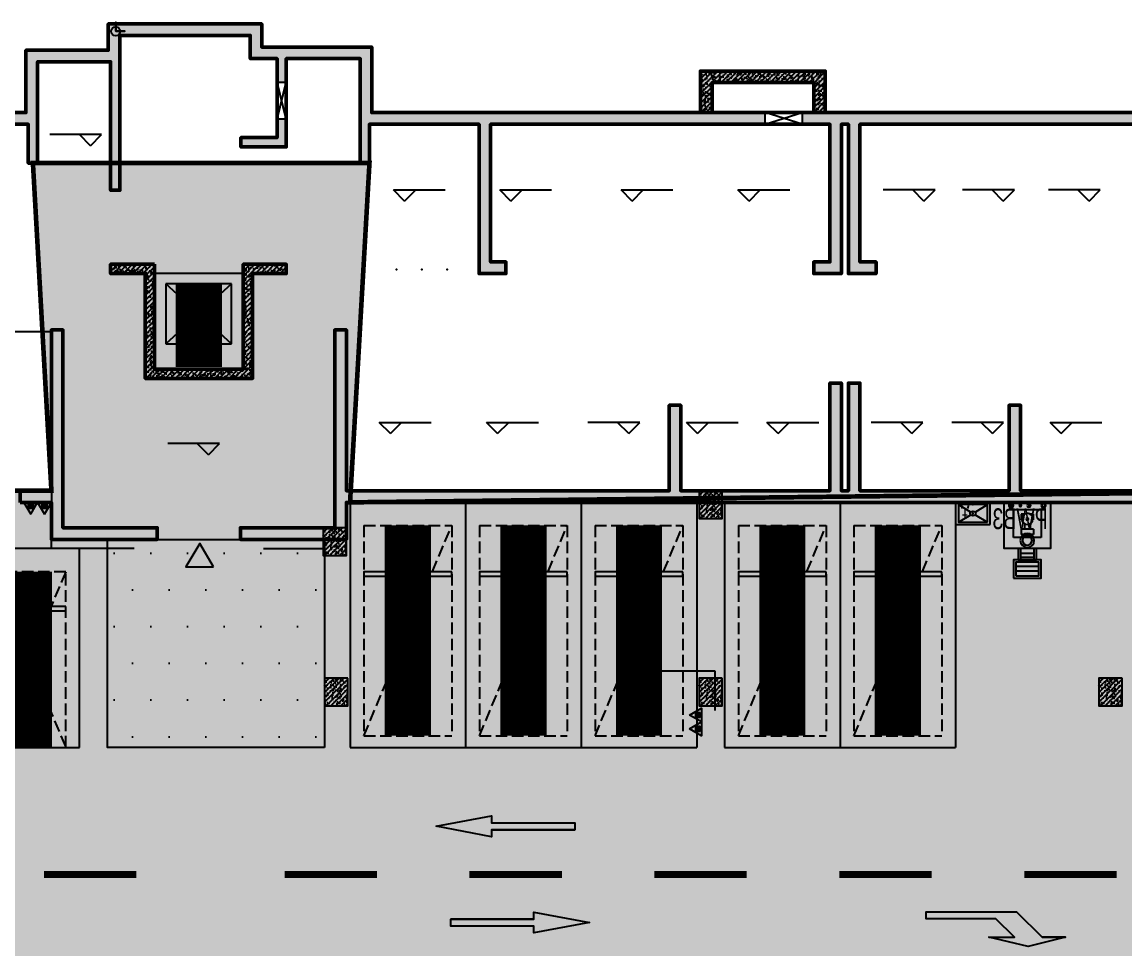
# Model space of a CAD drawing. Extents: x -1338203 to 1886333, y -530034 to 1031844.
# Drawn here: x 588162 to 612019, y 276688 to 296739 of the extents above; entities that cross this region are included whole.
import ezdxf

# ---------------------------------------------------------------- set-up
doc = ezdxf.new("R2010")
doc.units = 0
doc.header["$LTSCALE"] = 1000
doc.header["$MEASUREMENT"] = 0
doc.linetypes.add('A-001-平面B2$0$__DASH', pattern=[0.35, 0.25, -0.1])
doc.linetypes.add('DASH', pattern=[0.35, 0.25, -0.1])
for name, color, linetype in [('0P-EQUIP-CW', 7, 'Continuous'), ('0P-PIPE-CW', 3, 'Continuous'), ('A-001-平面参照B1$0$0A-ELEV-PATT', 8, 'Continuous'), ('A-001-平面参照B1$0$AUDIT_D_220531184525-2', 40, 'Continuous'), ('A-001-车位参照B1$0$A-001-车位参照B1$0$0A-P-PKNG-CAR(B)', 21, 'Continuous'), ('A-15-平面B1$0$0A-A-SYMB-ELEV', 150, 'Continuous'), ('A-15-平面B1$0$0A-E-EVTR', 2, 'Continuous'), ('A-15-平面B1$0$0A-S-WALL', 255, 'Continuous'), ('A-15-平面B1$0$A-烟道风道', 57, 'Continuous'), ('p-a-core', 1, 'Continuous'), ('p-a-regular', 5, 'Continuous'), ('S-15-柱墙B1_1$0$0S-CW-HATCH', 251, 'Continuous'), ('S-15-柱墙B1_1$0$0S-CW-HATCH-UP', 251, 'Continuous'), ('S-15-柱墙B1_1$0$0S-S-HOLE', 55, 'Continuous'), ('S001地下一墙柱$0$S001地下一墙柱$0$0S-CC-LINE', 52, 'Continuous'), ('S001地下一墙柱$0$S001地下一墙柱$0$0S-CW-HATCH', 251, 'Continuous'), ('S001地下一墙柱$0$S001地下一墙柱$0$0S-CW-HATCH-UP', 251, 'Continuous'), ('中心线', 42, 'Continuous'), ('地面指向箭头', 7, 'Continuous'), ('负一层消火栓$0$0P-DIM-FH', 3, 'Continuous'), ('负一层消火栓$0$0P-EQUIP-FH', 7, 'Continuous'), ('负一层集水坑及排水沟$0$P001-预留预埋-B1$0$0A-O-FIXT', 6, 'Continuous'), ('负一层集水坑及排水沟$0$P001-预留预埋-B1$0$0P-EQUIP-WW', 7, 'Continuous'), ('负一层集水坑及排水沟$0$P001-预留预埋-B1$0$A-001-平面B1$0$0A-A-HATH', 8, 'Continuous'), ('负一层集水坑及排水沟$0$P001-预留预埋-B1$0$A-001-平面B1$0$0A-P-ROOF-DRAN', 190, 'Continuous'), ('负一层集水坑及排水沟$0$P001-预留预埋-B1$0$P001-预留预埋-B1$0$0P-EQUIP-WW', 7, 'Continuous')]:
    doc.layers.add(name, color=color, linetype=linetype)
for name, color, linetype, plot in [('A-001-主楼相对位置参照$0$AAD-A-MARK', 6, 'Continuous', False), ('A-15-平面B1$0$AAD-A-MARK', 6, 'Continuous', False), ('S-15-柱墙B1_1$0$AUDIT_D_210419165616-0', 6, 'Continuous', False)]:
    doc.layers.add(name, color=color, linetype=linetype, plot=plot)
doc.layers.add('p-a-mini', color=7, linetype='Continuous', true_color=0x0050ff)
doc.layers.add('p-a-regular-narrow', color=7, linetype='Continuous', true_color=0x9600ff)
doc.layers.add('p-h-walkable', color=7, linetype='Continuous', lineweight=70, true_color=0xf0f0f0)
doc.layers.add('S-15-柱墙B1_1$0$0S-CW-LINE', color=7, linetype='Continuous', lineweight=50)
doc.styles.add('负一层集水坑及排水沟$0$P001-预留预埋-B1$0$P001-预留预埋-B1$0$AAD-TXT', font='AAD-TXT.shx', dxfattribs={"width": 0.7, "height": 3, "bigfont": 'AAD-HZTXT.shx'})
pattern_1 = [(45, (1178660.714, 643508.46), (-53.0330086, 53.0330086), []), (50, (1178660.71, 643508.46), (215.178055, -18.82564), [22.5, -247.5]), (355, (1178660.71, 643508.46), (-41.6254, 225.65764), [18, -198]), (100.4514, (1178678.65, 643506.9), (173.552815, 206.83186), [19.12206, -210.342634]), (46.1842, (1178660.71, 643568.46), (320.17231, -49.6557), [33.75, -371.25]), (96.6356, (1178687.4, 643564.32), (280.39881, 292.23536), [28.68309, -315.5139]), (351.1842, (1178660.7, 643568.46), (280.39858, 292.23558), [27, -297]), (21, (1178690.71, 643553.46), (179.072116, -120.785667), [22.5, -247.5]), (326, (1178690.71, 643553.46), (72.9946, 217.54501), [18, -198]), (71.4514, (1178705.64, 643543.4), (252.06679, 96.75915), [19.12206, -210.342634]), (37.5, (1178660.714, 643508.46), (3.647957, 99.868156), [0, -195.6, 0, -201, 0, -198.75]), (7.5, (1178660.71, 643508.46), (78.920861, 118.323514), [0, -114.6, 0, -191.1, 0, -75.75]), (327.5, (1178593.814, 643508.46), (160.146731, -6.7664615), [0, -75, 0, -234, 0, -310.5]), (317.5, (1178563.81, 643508.46), (174.95585, 30.031495), [0, -97.5, 0, -155.4, 0, -220.5])]
pattern_2 = [(45, (1178660.714, 643508.46), (-53.0330086, 53.0330086), []), (50, (1178660.71, 643508.46), (215.178055, -18.82564), [22.5, -247.5]), (355, (1178660.71, 643508.46), (-41.6254, 225.65764), [18, -198]), (100.4514, (1178678.65, 643506.9), (173.552815, 206.83186), [19.12206, -210.342634]), (46.1842, (1178660.71, 643568.46), (320.17231, -49.6557), [33.75, -371.25]), (96.6356, (1178687.4, 643564.32), (280.39881, 292.23536), [28.68309, -315.5139]), (351.1842, (1178660.7, 643568.46), (280.39858, 292.23558), [27, -297]), (21, (1178690.71, 643553.46), (179.072116, -120.785667), [22.5, -247.5]), (326, (1178690.71, 643553.46), (72.9946, 217.54501), [18, -198]), (71.4514, (1178705.64, 643543.4), (252.06679, 96.75915), [19.12206, -210.342634]), (37.5, (1178660.714, 643508.46), (3.647957, 99.868156), [0, -195.6, 0, -201, 0, -198.75]), (7.5, (1178660.71, 643508.46), (78.920861, 118.323514), [0, -114.6, 0, -191.1, 0, -75.75]), (327.5, (1178593.814, 643508.46), (160.146731, -6.7664615), [0, -75, 0, -234, 0, -310.5]), (317.5, (1178563.81, 643508.46), (174.95585, 30.031495), [0, -97.5, 0, -155.4, 0, -220.5])]

# ---------------------------------------------------------------- blocks, each defined once
blk = doc.blocks.new('A-001-平面参照B1')
at = {"layer": 'A-001-平面参照B1$0$0A-ELEV-PATT'}
h = blk.add_hatch(dxfattribs=at)
h.set_pattern_fill('DOTS', color=256, scale=500)
h.set_pattern_definition([(0, (-766365.4, -306889.1), (396.875, 793.75), [0, -793.75])])
h.paths.add_polyline_path([(-171659, -25840), (-176359, -25840), (-176359, -21340), (-171659, -21340)])
at = {"layer": 'A-001-平面参照B1$0$AUDIT_D_220531184525-2', "ltscale": 0.002}
blk.add_lwpolyline([(-171659, -25840), (-176359, -25840), (-176359, -21340), (-171659, -21340)], close=True, dxfattribs=at)
blk = doc.blocks.new('负一层集水坑及排水沟$0$P001-预留预埋-B1$0$$lvtry$00000191')
at = {"color": 0}
for p, q in [((-250, -50, 0), (-39, -219, 0)), ((39, -219, 0), (250, -50, 0)), ((-250, -450, 0), (-39, -281, 0)), ((39, -281, 0), (250, -450, 0))]:
    blk.add_line(p, q, dxfattribs=at)
at = {"color": 0, "elevation": 0}
for points in [[(300, -500), (300, 0), (-300, 0), (-300, -500)], [(250, -450), (250, -50), (-250, -50), (-250, -450)]]:
    blk.add_lwpolyline(points, close=True, dxfattribs=at)
at = {"color": 0}
blk.add_circle((0, -250, 0), 50, dxfattribs=at)
for p in [(0, -50, 0), (0, -250, 0)]:
    blk.add_point(p, dxfattribs=at)
blk = doc.blocks.new('负一层集水坑及排水沟$0$A$C2D5B4FF3')
at = {"layer": '负一层集水坑及排水沟$0$P001-预留预埋-B1$0$A-001-平面B1$0$0A-A-HATH'}
h = blk.add_hatch(dxfattribs=at)
h.set_pattern_fill('STEEL', color=256, scale=150, angle=495)
h.set_pattern_definition([(180, (-208180, -40365.8), (-2e-05, -238.125), []), (180, (-208264.19, -40450), (-2e-05, -238.125), [])])
h.paths.add_polyline_path([(50, 328), (350, 328), (350, 0), (50, 0)])
at = {"layer": '负一层集水坑及排水沟$0$P001-预留预埋-B1$0$0P-EQUIP-WW'}
for p, q in [((450, 491), (-50, 491)), ((450, 391), (-50, 391))]:
    blk.add_line(p, q, dxfattribs=at)
for points in [[(-100, 641), (500, 641), (500, 241), (-100, 241)], [(-50, 591), (450, 591), (450, 291), (-50, 291)]]:
    blk.add_lwpolyline(points, close=True, dxfattribs=at)
at = {"layer": '负一层集水坑及排水沟$0$P001-预留预埋-B1$0$A-001-平面B1$0$0A-P-ROOF-DRAN'}
for points in [[(0, 0), (0, 241), (400, 241), (400, 0)], [(50, 241), (350, 241), (350, 0), (50, 0)]]:
    blk.add_lwpolyline(points, close=True, dxfattribs=at)
blk = doc.blocks.new('负一层集水坑及排水沟$0$P001-预留预埋-B1$0$EREF')
at = {"layer": '负一层集水坑及排水沟$0$P001-预留预埋-B1$0$P001-预留预埋-B1$0$0P-EQUIP-WW'}
for p, q in [((81748, 163902), (81730, 163920)), ((81767, 163905), (81733, 163939)), ((81777, 163917), (81745, 163949)), ((81104, 163835), (81104, 163235)), ((81704, 163835), (81104, 163835)), ((81274, 163735), (81337, 163735)), ((81274, 163735), (81274, 163719)), ((81274, 163719), (81317, 163719)), ((81274, 163706), (81306, 163706)), ((81274, 163706), (81274, 163615)), ((81471, 163735), (81534, 163735)), ((81491, 163719), (81534, 163719)), ((81502, 163706), (81534, 163706)), ((81534, 163735), (81534, 163719)), ((81534, 163706), (81534, 163615)), ((81704, 163235), (81704, 163835)), ((81274, 163615), (81285, 163615)), ((81345, 163529), (81345, 163416)), ((81463, 163529), (81463, 163416)), ((81523, 163615), (81534, 163615)), ((81104, 163235), (81704, 163235)), ((81270, 163416), (81538, 163416)), ((81270, 163416), (81270, 163295)), ((81270, 163295), (81538, 163295)), ((81328, 163289), (81480, 163289)), ((81328, 163289), (81328, 163280)), ((81328, 163280), (81480, 163280)), ((81345, 163295), (81345, 163289)), ((81345, 163280), (81345, 163252)), ((81463, 163295), (81463, 163289)), ((81463, 163280), (81463, 163252)), ((81480, 163289), (81480, 163280)), ((81538, 163416), (81538, 163295))]:
    blk.add_line(p, q, dxfattribs=at)
blk.add_lwpolyline([(80904, 163992), (80904, 162992), (81904, 162992), (81904, 163992)], close=True, dxfattribs=at)
for centre, radius in [((81054, 163926), 50), ((81054, 163926), 35), ((81369, 163926), 40), ((81369, 163926), 25), ((81554, 163926), 25), ((81554, 163926), 15), ((81754, 163926), 50), ((81754, 163926), 25), ((81404, 163635), 121), ((81404, 163635), 27), ((81404, 163170), 151), ((81404, 163170), 102)]:
    blk.add_circle(centre, radius, dxfattribs=at)
at = {"layer": '负一层集水坑及排水沟$0$P001-预留预埋-B1$0$P001-预留预埋-B1$0$0P-EQUIP-WW', "style": '负一层集水坑及排水沟$0$P001-预留预埋-B1$0$P001-预留预埋-B1$0$AAD-TXT', "width": 0.7}
blk.add_text('PWB3', height=450, dxfattribs=at).set_placement((80962, 163414, 3000))
blk = doc.blocks.new('负一层集水坑及排水沟')
at = {"xscale": -1}
blk.add_blockref('负一层集水坑及排水沟$0$P001-预留预埋-B1$0$EREF', (-75055, -184533), dxfattribs=at)
at = {"ltscale": 0.002, "xscale": -1, "rotation": 180}
blk.add_blockref('负一层集水坑及排水沟$0$A$C2D5B4FF3', (-156659, -21540), dxfattribs=at)
at = {"layer": '负一层集水坑及排水沟$0$P001-预留预埋-B1$0$0A-O-FIXT', "xscale": 1.25, "yscale": 0.96}
blk.add_blockref('负一层集水坑及排水沟$0$P001-预留预埋-B1$0$$lvtry$00000191', (-157634, -20540, 0), dxfattribs=at)
blk = doc.blocks.new('负一层消火栓$0$$TwtSys$00000546')
h = blk.add_hatch()
h.set_pattern_fill('ANSI31', color=256, scale=200, style=0)
h.set_pattern_definition([(45, (-38543.802, -6670.83), (-17.67767, 17.67767), [])])
h.paths.add_polyline_path([(-65, 174), (65, 174), (65, 44), (-65, 44)])
for points in [[(0, 344), (-198, 0), (198, 0)], [(-65, 174), (65, 174), (65, 44), (-65, 44)]]:
    blk.add_lwpolyline(points, close=True)
blk = doc.blocks.new('负一层消火栓')
at = {"layer": '负一层消火栓$0$0P-DIM-FH'}
for p, q in [((-163209, -24190, 800), (-165309, -24190, 800)), ((-163209, -25040, 800), (-163209, -24190, 800))]:
    blk.add_line(p, q, dxfattribs=at)
at = {"layer": '负一层消火栓$0$0P-EQUIP-FH', "zscale": 0.75}
for p, xscale, yscale, rotation in [((-178015, -20540), 0.75, 0.75, 180), ((-177718, -20540), 0.75, 0.75, 180), ((-163509, -25141, 800), -0.7500000000000013, 0.7500000000000013, 90), ((-163509, -25439, 800), -0.7500000000000013, 0.7500000000000013, 90)]:
    blk.add_blockref('负一层消火栓$0$$TwtSys$00000546', p, dxfattribs=dict(at, xscale=xscale, yscale=yscale, rotation=rotation))
blk = doc.blocks.new('$TwtSys$00000320')
at = {"const_width": 20}
for points in [[(0, 0), (0, -121)], [(-37, -83), (37, -83)]]:
    blk.add_lwpolyline(points, dxfattribs=at)
blk = doc.blocks.new('A$Cee0fc4ce')
at = {"layer": '0P-PIPE-CW', "linetype": 'Continuous'}
blk.add_arc((-157809, -20615), 75, 315, 225, dxfattribs=at)
at = {"layer": '0P-EQUIP-CW', "xscale": 1.5, "yscale": 1.5, "zscale": 1.5}
blk.add_blockref('$TwtSys$00000320', (-157809, -20690), dxfattribs=at)
blk = doc.blocks.new('左转或右转')
at = {"layer": '地面指向箭头'}
blk.add_hatch(color=251, dxfattribs=at).paths.add_polyline_path([(3221046, 2451667), (3221247, 2450864), (3221247, 2451366), (3221799, 2451918), (3221799, 2453874), (3221648, 2453874), (3221648, 2452369), (3221247, 2451968), (3221247, 2452519)])
at = {"layer": '地面指向箭头', "color": 251}
blk.add_lwpolyline([(3221247, 2450864), (3221046, 2451667), (3221247, 2452519), (3221247, 2451968), (3221648, 2452369), (3221648, 2453874), (3221799, 2453874), (3221799, 2451918), (3221247, 2451366), (3221247, 2450864), (3221247, 2451366)], dxfattribs=at)
blk = doc.blocks.new('直行')
at = {"layer": '地面指向箭头'}
blk.add_hatch(color=251, dxfattribs=at).paths.add_polyline_path([(-29241, 4059962), (-29466, 4058762), (-29316, 4058762), (-29316, 4056961), (-29166, 4056961), (-29166, 4058762), (-29016, 4058762)])
at = {"layer": '地面指向箭头', "color": 251}
blk.add_lwpolyline([(-29316, 4058762), (-29316, 4056961), (-29316, 4058762), (-29316, 4058762), (-29466, 4058762), (-29241, 4059962), (-29016, 4058762), (-29166, 4058762), (-29166, 4056961), (-29316, 4056961), (-29316, 4056961)], dxfattribs=at)
blk = doc.blocks.new('A$C9cb663f1')
at = {"layer": '中心线', "color": 251, "const_width": 150}
for points in [[(175989, -83461), (177989, -83461)], [(181193, -83461), (183193, -83461)], [(185193, -83461), (187193, -83461)], [(189193, -83461), (191193, -83461)], [(193193, -83461), (195193, -83461)], [(197193, -83461), (199193, -83461)]]:
    blk.add_lwpolyline(points, dxfattribs=at)
at = {"layer": '地面指向箭头', "color": 251}
for p, rotation in [((4244432, -53179), 90), ((-3872174, -113743), 270)]:
    blk.add_blockref('直行', p, dxfattribs=dict(at, rotation=rotation))
at = {"layer": '地面指向箭头', "color": 251, "linetype": 'Continuous', "rotation": 90}
blk.add_blockref('左转或右转', (2648948, -3306067), dxfattribs=at)
blk = doc.blocks.new('A$C488321c4')
at = {"layer": '地面指向箭头'}
h = blk.add_hatch(color=251, dxfattribs=at)
h.dxf.hatch_style = 1
h.paths.add_polyline_path([(179660, -76805), (179360, -76305), (179060, -76805)])
at = {"layer": '地面指向箭头', "color": 251, "flags": 128}
blk.add_lwpolyline([(179660, -76805), (179360, -76305), (179060, -76805), (179660, -76805)], dxfattribs=at)
blk = doc.blocks.new('A-001-车位参照B1$0$A-001-车位参照B1$0$A-001-车位参照B1$0$A$C43AE5A3B')
at = {"color": 241}
blk.add_lwpolyline([(2500, 0), (2500, 4300), (300, 4300), (300, 0)], close=True, dxfattribs=at)
at = {"color": 241, "linetype": 'DASH'}
for points in [[(2200, 0), (2200, 3800), (600, 3800), (600, 0), (2200, 0)], [(600, 3800), (2200, 0)], [(2200, 3800), (600, 0)]]:
    blk.add_lwpolyline(points, dxfattribs=at)
at = {"color": 241}
blk.add_lwpolyline([(2200, 3050), (600, 3050), (600, 2950), (2200, 2950), (2200, 3050)], dxfattribs=at)
at = {"layer": 'p-a-mini', "ltscale": 0.002, "const_width": 1000}
blk.add_lwpolyline([(1400, 0), (1400, 3800)], dxfattribs=at)
blk = doc.blocks.new('A-15-平面B1')
at = {"layer": 'A-15-平面B1$0$0A-A-SYMB-ELEV'}
for p, q in [((-306, -2234), (-1426, -2234)), ((-546, -2474), (-786, -2234)), ((-546, -2474), (-306, -2234)), ((6251, -3671), (6011, -3431)), ((6011, -3431), (7131, -3431)), ((6251, -3671), (6491, -3431)), ((8550, -3671), (8310, -3431)), ((8310, -3431), (9430, -3431)), ((8550, -3671), (8790, -3431)), ((11173, -3671), (10933, -3431)), ((10933, -3431), (12053, -3431)), ((11173, -3671), (11413, -3431)), ((13700, -3671), (13460, -3431)), ((13460, -3431), (14580, -3431)), ((13700, -3671), (13940, -3431)), ((17724, -3431), (16604, -3431)), ((17484, -3671), (17244, -3431)), ((17484, -3671), (17724, -3431)), ((19441, -3431), (18321, -3431)), ((19201, -3671), (18961, -3431)), ((19201, -3671), (19441, -3431)), ((21295, -3431), (20175, -3431)), ((21055, -3671), (20815, -3431)), ((21055, -3671), (21295, -3431)), ((5942, -8703), (5702, -8463)), ((5702, -8463), (6822, -8463)), ((5942, -8703), (6182, -8463)), ((8263, -8703), (8023, -8463)), ((8023, -8463), (9143, -8463)), ((8263, -8703), (8503, -8463)), ((11337, -8464), (10217, -8464)), ((11097, -8704), (10857, -8464)), ((11097, -8704), (11337, -8464)), ((12585, -8703), (12345, -8463)), ((12345, -8463), (13465, -8463)), ((12585, -8703), (12825, -8463)), ((14329, -8703), (14089, -8463)), ((14089, -8463), (15209, -8463)), ((14329, -8703), (14569, -8463)), ((17461, -8463), (16341, -8463)), ((17221, -8703), (16981, -8463)), ((17221, -8703), (17461, -8463)), ((19205, -8463), (18085, -8463)), ((18965, -8703), (18725, -8463)), ((18965, -8703), (19205, -8463)), ((20453, -8704), (20213, -8464)), ((20213, -8464), (21333, -8464)), ((20453, -8704), (20693, -8464)), ((2245, -8920), (1125, -8920)), ((2005, -9160), (1765, -8920)), ((2005, -9160), (2245, -8920))]:
    blk.add_line(p, q, dxfattribs=at)
at = {"layer": 'A-15-平面B1$0$0A-E-EVTR'}
for p, q in [((2507, -5465), (1087, -5465)), ((1087, -5465), (1087, -6761)), ((2507, -6761), (1087, -5465)), ((2507, -5465), (1087, -6761)), ((2507, -6761), (2507, -5465)), ((1087, -6761), (2507, -6761)), ((2223, -6923), (1371, -6923)), ((1371, -6923), (1371, -7085)), ((1371, -7085), (2223, -7085)), ((2223, -7085), (2223, -6923))]:
    blk.add_line(p, q, dxfattribs=at)
at = {"layer": 'A-15-平面B1$0$0A-S-WALL'}
for points in [[(400, -11190), (-1390, -11190), (-1390, -10990)], [(3200, -11190), (4490, -11190)]]:
    blk.add_lwpolyline(points, dxfattribs=at)
at = {"layer": 'A-15-平面B1$0$A-烟道风道'}
for p in [(6077, -5150), (6625, -5150), (7173, -5150)]:
    blk.add_point(p, dxfattribs=at)
at = {"layer": 'A-15-平面B1$0$AAD-A-MARK'}
for q in [(0, 200), (0, 200), (0, 200), (200, 0), (200, 0), (200, 0)]:
    blk.add_line((0, 0), q, dxfattribs=at)
blk.add_circle((0, 0), 100, dxfattribs=at)
blk.add_circle((0, 0), 100, dxfattribs=at)
blk.add_circle((0, 0), 100, dxfattribs=at)
blk = doc.blocks.new('A-001-主楼相对位置参照')
at = {"layer": 'A-001-主楼相对位置参照$0$AAD-A-MARK'}
blk.add_lwpolyline([(-175339, -17660), (-173419, -17660), (-173419, -15590), (-175339, -15590)], close=True, dxfattribs=at)

msp = doc.modelspace()

# ---------------------------------------------------------------- hatches: boundary and pattern name
at = {"layer": 'p-h-walkable', "ltscale": 0.002}
h = msp.add_hatch(color=256, dxfattribs=at)
h.dxf.hatch_style = 1
h.paths.add_polyline_path([(514490.7, 277949.1), (514490.7, 273889.1), (520955.8, 273889.1), (534087.5, 256178.4), (538435.4, 250314.4), (543356.6, 253600.3), (543356.6, 247019.1), (549661, 247019.3), (549661, 243449.1), (545126, 243199.1), (545126, 237619.1), (557691, 237619.1), (557441, 242359.1), (578076.6, 242257.5), (578076.6, 244575.6), (585736.6, 244575.6), (585666.6, 241345.6), (590066.6, 241095.6), (590066.6, 238825.6), (593136.6, 238825.6), (593136.6, 241295.6), (598286.6, 241295.6), (598286.6, 244325.6), (613616.6, 244572.5), (613616.6, 241342.5), (618501.6, 241295.6), (618501.6, 238825.6), (621086.6, 238825.6), (621086.6, 241095.6), (626401.6, 241345.6), (626236.6, 244325.6), (640276.6, 244575.6), (640276.6, 286691), (623126.6, 286349.1), (623426.6, 293689.1), (616446.6, 293689.1), (616746.6, 286599.1), (595256.5, 286349.2), (595676.6, 293689.1), (588396.6, 293689.1), (588796.6, 286599.1), (572877.6, 286649.1), (571931.6, 275549.1), (564290.7, 275549.1), (564290.7, 277949.1), (551215.7, 278199.1), (551215.7, 287479.1), (544765.7, 287479.1), (544765.7, 278199.1), (518515.7, 278199.1), (518515.7, 287479.1), (512315.7, 287479.1), (512315.7, 278199.1)])
at = {"layer": 'S-15-柱墙B1_1$0$0S-CW-HATCH'}
h = msp.add_hatch(color=256, dxfattribs=at)
h.dxf.hatch_style = 1
h.paths.add_polyline_path([(623577.1, 286349.1), (623577.1, 286599.1), (623126.6, 286599.1), (623126.6, 290079.1), (622876.6, 290079.1), (622876.6, 285799.1), (620836.7, 285799.1), (620836.7, 285549.1), (623126.6, 285549.1), (623126.6, 286349.1)])
h.paths.add_polyline_path([(626945.6, 286349.1), (626945.6, 286599.1), (624577.1, 286599.1), (624577.1, 286349.1)])
h.paths.add_polyline_path([(618246.6, 294639.1), (618046.6, 294639.1), (618046.6, 294039.1), (619026.6, 294039.1), (619026.6, 294239.1), (618246.6, 294239.1)], flags=17)
h.paths.add_polyline_path([(593876.6, 294639.1), (593676.6, 294639.1), (593676.6, 294239.1), (592896.6, 294239.1), (592896.6, 294039.1), (593876.6, 294039.1)], flags=17)
h.paths.add_polyline_path([(578336.6, 292679), (578086.6, 292679), (578086.6, 286349.1), (578436.6, 286349), (578436.6, 286599.1), (578336.6, 286599.1), (578336.6, 291299.1), (578686.6, 291299.1), (578686.6, 291549.1), (578336.6, 291549.1)])
h.paths.add_polyline_path([(633586.6, 287999.1), (633836.6, 287999.1), (633836.6, 286899.1), (633586.6, 286899.1), (633586.6, 286599.1), (630361.6, 286599.1), (630361.6, 287539.1), (630111.6, 287539.1), (630111.6, 286599.1), (628295.6, 286599.1), (628295.6, 286349.1), (633836.6, 286349.1), (633836.6, 292679), (633586.6, 292679), (633586.6, 293379), (633836.6, 293379), (633836.6, 294779.1), (623676.6, 294779.1), (623676.6, 296129.1), (621896.6, 296129.1), (621896.6, 296699.1), (618576.6, 296699.1), (618576.6, 296199.1), (616196.6, 296199.1), (616196.6, 294779.1), (595726.6, 294779.1), (595726.6, 296199.1), (593346.6, 296199.1), (593346.6, 296699.1), (590026.6, 296699.1), (590026.6, 296129.1), (588246.6, 296129.1), (588246.6, 294779.1), (578086.6, 294779.1), (578086.6, 293379), (578336.6, 293379), (578336.6, 294529.1), (585676.6, 294529.1), (585676.6, 291549.1), (585346.6, 291549.1), (585346.6, 291299.1), (585926.6, 291299.1), (585926.6, 294529.1), (588296.6, 294529.1), (588296.6, 293689.1), (588496.6, 293689.1), (588496.6, 295879.1), (590076.6, 295879.1), (590076.6, 293099.1), (590276.6, 293099.1), (590276.6, 296449.1), (593096.6, 296449.1), (593096.6, 295949.1), (593676.6, 295949.1), (593676.6, 295439.1), (593876.6, 295439.1), (593876.6, 295949.1), (595476.6, 295949.1), (595476.6, 293689.1), (595676.6, 293689.1), (595676.6, 294529.1), (598046.6, 294529.1), (598046.6, 291299.1), (598626.6, 291299.1), (598626.6, 291549.1), (598296.6, 291549.1), (598296.6, 294529.1), (604237.1, 294529.1), (604237.1, 294779.1), (605037.1, 294779.1), (605037.1, 294529.1), (605636.6, 294529.1), (605636.6, 291549.1), (605286.6, 291549.1), (605286.6, 291299.1), (605886.6, 291299.1), (605886.6, 294529.1), (606036.6, 294529.1), (606036.6, 291299.1), (606636.6, 291299.1), (606636.6, 291549.1), (606286.6, 291549.1), (606286.6, 294529.1), (613626.6, 294529.1), (613626.6, 291549.1), (613296.6, 291549.1), (613296.6, 291299.1), (613876.6, 291299.1), (613876.6, 294529.1), (616246.6, 294529.1), (616246.6, 293689.1), (616446.6, 293689.1), (616446.6, 295949.1), (618046.6, 295949.1), (618046.6, 295439.1), (618246.6, 295439.1), (618246.6, 295949.1), (618826.6, 295949.1), (618826.6, 296449.1), (621646.6, 296449.1), (621646.6, 293099.1), (621846.6, 293099.1), (621846.6, 295879.1), (623426.6, 295879.1), (623426.6, 293689.1), (623626.6, 293689.1), (623626.6, 294529.1), (625996.6, 294529.1), (625996.6, 291299.1), (626576.6, 291299.1), (626576.6, 291549.1), (626246.6, 291549.1), (626246.6, 294529.1), (633586.6, 294529.1), (633586.6, 291549.1), (633236.6, 291549.1), (633236.6, 291299.1), (633586.6, 291299.1)])
h = msp.add_hatch(color=256, dxfattribs=at)
h.dxf.hatch_style = 1
h.paths.add_polyline_path([(603086.6, 294779.1), (603086.6, 295429.1), (605286.6, 295429.1), (605286.6, 294779.1), (605536.6, 294779.1), (605536.6, 295679.1), (602836.6, 295679.1), (602836.6, 294779.1)])
h = msp.add_hatch(color=256, dxfattribs=at)
h.dxf.hatch_style = 1
h.paths.add_polyline_path([(591026.6, 291499.1), (590076.6, 291499.1), (590076.6, 291299.1), (590826.6, 291299.1), (590826.6, 289029.1), (593146.6, 289029.1), (593146.6, 291299.1), (593876.6, 291299.1), (593876.6, 291499.1), (592946.6, 291499.1), (592946.6, 289229.1), (591026.6, 289229.1)])
h = msp.add_hatch(color=256, dxfattribs=at)
h.dxf.hatch_style = 1
h.paths.add_polyline_path([(588121.6, 286349), (588796.6, 286349.1), (588796.6, 285549.1), (591086.7, 285549.1), (591086.7, 285799.1), (589046.6, 285799.1), (589046.6, 290079.1), (588796.6, 290079.1), (588796.6, 286599.1), (588121.6, 286599.1)])
h = msp.add_hatch(color=256, dxfattribs=at)
h.dxf.hatch_style = 1
h.paths.add_polyline_path([(619036.7, 285549.1), (619036.7, 285799.1), (616996.6, 285799.1), (616996.6, 290079.1), (616746.6, 290079.1), (616746.6, 286599.1), (609761.6, 286599.1), (609761.6, 288449.1), (609511.6, 288449.1), (609511.6, 286599.1), (606286.6, 286599.1), (606286.6, 288929.1), (606036.6, 288929.1), (606036.6, 286599.1), (605886.6, 286599.1), (605886.6, 288929.1), (605636.6, 288929.1), (605636.6, 286599.1), (602411.6, 286599.1), (602411.6, 288449.1), (602161.6, 288449.1), (602161.6, 286599.1), (595176.6, 286599.1), (595176.6, 290079.1), (594926.6, 290079.1), (594926.6, 285799.1), (592886.7, 285799.1), (592886.7, 285549.1), (595176.6, 285549.1), (595176.6, 286349.1), (616746.6, 286349.1), (616746.6, 285549.1)])
at = {"layer": 'S-15-柱墙B1_1$0$0S-CW-HATCH-UP'}
h = msp.add_hatch(dxfattribs=at)
h.set_pattern_fill('钢筋混凝土', color=256, scale=30)
h.set_pattern_definition([(45, (1178660.714, 643508.46), (-53.0330086, 53.0330086), []), (50, (1178660.71, 643508.46), (215.178055, -18.82564), [22.5, -247.5]), (355, (1178660.71, 643508.46), (-41.6254, 225.65764), [18, -198]), (100.4514, (1178678.65, 643506.9), (173.552815, 206.83186), [19.12206, -210.342634]), (46.1842, (1178660.71, 643568.46), (320.17231, -49.6557), [33.75, -371.25]), (96.6356, (1178687.4, 643564.32), (280.39881, 292.23536), [28.68309, -315.5139]), (351.1842, (1178660.7, 643568.46), (280.39858, 292.23558), [27, -297]), (21, (1178690.71, 643553.46), (179.072116, -120.785667), [22.5, -247.5]), (326, (1178690.71, 643553.46), (72.9946, 217.545014), [18, -198]), (71.4514, (1178705.64, 643543.4), (252.06679, 96.75915), [19.12206, -210.342634]), (37.5, (1178660.714, 643508.46), (3.647957, 99.868156), [0, -195.6, 0, -201, 0, -198.75]), (7.5, (1178660.71, 643508.46), (78.920861, 118.323514), [0, -114.6, 0, -191.1, 0, -75.75]), (327.5, (1178593.814, 643508.46), (160.146731, -6.7664615), [0, -75, 0, -234, 0, -310.5]), (317.5, (1178563.81, 643508.46), (174.95585, 30.031495), [0, -97.5, 0, -155.4, 0, -220.5])])
h.paths.add_polyline_path([(623577.1, 286349.1), (623577.1, 286599.1), (623126.6, 286599.1), (623126.6, 290079.1), (622876.6, 290079.1), (622876.6, 285799.1), (620836.7, 285799.1), (620836.7, 285549.1), (623126.6, 285549.1), (623126.6, 286349.1)])
h.paths.add_polyline_path([(626945.6, 286349), (626945.6, 286599), (624577.1, 286599.1), (624577.1, 286349.1)])
h.paths.add_polyline_path([(618246.6, 294639.1), (618046.6, 294639.1), (618046.6, 294039.1), (619026.6, 294039.1), (619026.6, 294239.1), (618246.6, 294239.1)], flags=17)
h.paths.add_polyline_path([(593876.6, 294639.1), (593676.6, 294639.1), (593676.6, 294239.1), (592896.6, 294239.1), (592896.6, 294039.1), (593876.6, 294039.1)], flags=17)
h.paths.add_polyline_path([(578336.6, 292679), (578086.6, 292679), (578086.6, 286349.1), (578436.6, 286349), (578436.6, 286599.1), (578336.6, 286599.1), (578336.6, 291299.1), (578686.6, 291299.1), (578686.6, 291549.1), (578336.6, 291549.1)])
h.paths.add_polyline_path([(633586.6, 287999.1), (633836.6, 287999.1), (633836.6, 286899.1), (633586.6, 286899.1), (633586.6, 286599.1), (630361.6, 286599.1), (630361.6, 287539.1), (630111.6, 287539.1), (630111.6, 286599.1), (628295.6, 286599.1), (628295.6, 286349.1), (633836.6, 286349.1), (633836.6, 292679), (633586.6, 292679), (633586.6, 293379), (633836.6, 293379), (633836.6, 294779.1), (623676.6, 294779.1), (623676.6, 296129.1), (621896.6, 296129.1), (621896.6, 296699.1), (618576.6, 296699.1), (618576.6, 296199.1), (616196.6, 296199.1), (616196.6, 294779.1), (595726.6, 294779.1), (595726.6, 296199.1), (593346.6, 296199.1), (593346.6, 296699.1), (590026.6, 296699.1), (590026.6, 296129.1), (588246.6, 296129.1), (588246.6, 294779.1), (578086.6, 294779.1), (578086.6, 293379), (578336.6, 293379), (578336.6, 294529.1), (585676.6, 294529.1), (585676.6, 291549.1), (585346.6, 291549.1), (585346.6, 291299.1), (585926.6, 291299.1), (585926.6, 294529.1), (588296.6, 294529.1), (588296.6, 293689.1), (588496.6, 293689.1), (588496.6, 295879.1), (590076.6, 295879.1), (590076.6, 293099.1), (590276.6, 293099.1), (590276.6, 296449.1), (593096.6, 296449.1), (593096.6, 295949.1), (593676.6, 295949.1), (593676.6, 295439.1), (593876.6, 295439.1), (593876.6, 295949.1), (595476.6, 295949.1), (595476.6, 293689.1), (595676.6, 293689.1), (595676.6, 294529.1), (598046.6, 294529.1), (598046.6, 291299.1), (598626.6, 291299.1), (598626.6, 291549.1), (598296.6, 291549.1), (598296.6, 294529.1), (604237.1, 294529.1), (604237.1, 294779.1), (605037.1, 294779.1), (605037.1, 294529.1), (605636.6, 294529.1), (605636.6, 291549.1), (605286.6, 291549.1), (605286.6, 291299.1), (605886.6, 291299.1), (605886.6, 294529.1), (606036.6, 294529.1), (606036.6, 291299.1), (606636.6, 291299.1), (606636.6, 291549.1), (606286.6, 291549.1), (606286.6, 294529.1), (613626.6, 294529.1), (613626.6, 291549.1), (613296.6, 291549.1), (613296.6, 291299.1), (613876.6, 291299.1), (613876.6, 294529.1), (616246.6, 294529.1), (616246.6, 293689.1), (616446.6, 293689.1), (616446.6, 295949.1), (618046.6, 295949.1), (618046.6, 295439.1), (618246.6, 295439.1), (618246.6, 295949.1), (618826.6, 295949.1), (618826.6, 296449.1), (621646.6, 296449.1), (621646.6, 293099.1), (621846.6, 293099.1), (621846.6, 295879.1), (623426.6, 295879.1), (623426.6, 293689.1), (623626.6, 293689.1), (623626.6, 294529.1), (625996.6, 294529.1), (625996.6, 291299.1), (626576.6, 291299.1), (626576.6, 291549.1), (626246.6, 291549.1), (626246.6, 294529.1), (633586.6, 294529.1), (633586.6, 291549.1), (633236.6, 291549.1), (633236.6, 291299.1), (633586.6, 291299.1)])
h = msp.add_hatch(dxfattribs=at)
h.set_pattern_fill('钢筋混凝土', color=256, scale=30)
h.set_pattern_definition(pattern_2)
h.paths.add_polyline_path([(603086.6, 294779.1), (603086.6, 295429.1), (605286.6, 295429.1), (605286.6, 294779.1), (605536.6, 294779.1), (605536.6, 295679.1), (602836.6, 295679.1), (602836.6, 294779.1)])
h = msp.add_hatch(dxfattribs=at)
h.set_pattern_fill('钢筋混凝土', color=256, scale=30)
h.set_pattern_definition(pattern_1)
h.paths.add_polyline_path([(591026.6, 291499.1), (590076.6, 291499.1), (590076.6, 291299.1), (590826.6, 291299.1), (590826.6, 289029.1), (593146.6, 289029.1), (593146.6, 291299.1), (593876.6, 291299.1), (593876.6, 291499.1), (592946.6, 291499.1), (592946.6, 289229.1), (591026.6, 289229.1)])
h = msp.add_hatch(dxfattribs=at)
h.set_pattern_fill('钢筋混凝土', color=256, scale=30)
h.set_pattern_definition(pattern_2)
h.paths.add_polyline_path([(588121.6, 286349), (588796.6, 286349.1), (588796.6, 285549.1), (591086.7, 285549.1), (591086.7, 285799.1), (589046.6, 285799.1), (589046.6, 290079.1), (588796.6, 290079.1), (588796.6, 286599.1), (588121.6, 286599.1)])
h = msp.add_hatch(dxfattribs=at)
h.set_pattern_fill('钢筋混凝土', color=256, scale=30)
h.set_pattern_definition(pattern_1)
h.paths.add_polyline_path([(619036.7, 285549.1), (619036.7, 285799.1), (616996.6, 285799.1), (616996.6, 290079.1), (616746.6, 290079.1), (616746.6, 286599.1), (609761.6, 286599.1), (609761.6, 288449.1), (609511.6, 288449.1), (609511.6, 286599.1), (606286.6, 286599.1), (606286.6, 288929.1), (606036.6, 288929.1), (606036.6, 286599.1), (605886.6, 286599.1), (605886.6, 288929.1), (605636.6, 288929.1), (605636.6, 286599.1), (602411.6, 286599.1), (602411.6, 288449.1), (602161.6, 288449.1), (602161.6, 286599.1), (595176.6, 286599.1), (595176.6, 290079.1), (594926.6, 290079.1), (594926.6, 285799.1), (592886.7, 285799.1), (592886.7, 285549.1), (595176.6, 285549.1), (595176.6, 286349.1), (616746.6, 286349.1), (616746.6, 285549.1)])
at = {"layer": 'S001地下一墙柱$0$S001地下一墙柱$0$0S-CW-HATCH'}
h = msp.add_hatch(color=256, dxfattribs=at)
h.dxf.hatch_style = 1
h.paths.add_polyline_path([(603306.6, 286599.1), (602806.6, 286599.1), (602806.6, 285999.1), (603306.6, 285999.1)])
h = msp.add_hatch(color=256, dxfattribs=at)
h.dxf.hatch_style = 1
h.paths.add_polyline_path([(595176.6, 285799.1), (594676.6, 285799.1), (594676.6, 285199.1), (595176.6, 285199.1)])
h = msp.add_hatch(color=256, dxfattribs=at)
h.dxf.hatch_style = 1
h.paths.add_polyline_path([(595206.6, 282549.1), (594706.6, 282549.1), (594706.6, 281949.1), (595206.6, 281949.1)])
h = msp.add_hatch(color=256, dxfattribs=at)
h.dxf.hatch_style = 1
h.paths.add_polyline_path([(603306.6, 282549.1), (602806.6, 282549.1), (602806.6, 281949.1), (603306.6, 281949.1)])
h = msp.add_hatch(color=256, dxfattribs=at)
h.dxf.hatch_style = 1
h.paths.add_polyline_path([(611956.6, 282549.1), (611456.6, 282549.1), (611456.6, 281949.1), (611956.6, 281949.1)])
at = {"layer": 'S001地下一墙柱$0$S001地下一墙柱$0$0S-CW-HATCH-UP'}
h = msp.add_hatch(dxfattribs=at)
h.set_pattern_fill('钢筋混凝土', color=256, scale=30)
h.set_pattern_definition([(45, (635617.33, 295550.8), (-53.03301, 53.03301), []), (50, (635617.33, 295550.8), (215.1781, -18.8256), [22.5, -247.5]), (355, (635617.33, 295550.8), (-41.6254, 225.6576), [18, -198]), (100.4514, (635635.26, 295549.23), (173.5528, 206.8319), [19.122, -210.3426]), (46.1842, (635617.33, 295610.8), (320.1723, -49.6557), [33.75, -371.25]), (96.6356, (635644, 295606.66), (280.3988, 292.2354), [28.683, -315.514]), (351.1842, (635617.33, 295610.8), (280.3986, 292.2356), [27, -297]), (21, (635647.33, 295595.8), (179.0721, -120.7857), [22.5, -247.5]), (326, (635647.33, 295595.8), (72.9946, 217.545), [18, -198]), (71.4514, (635662.25, 295585.74), (252.0668, 96.7591), [19.122, -210.3426]), (37.5, (635617.33, 295550.8), (3.64796, 99.86816), [0, -195.6, 0, -201, 0, -198.75]), (7.5, (635617.33, 295550.8), (78.92086, 118.3235), [0, -114.6, 0, -191.1, 0, -75.75]), (327.5, (635550.43, 295550.8), (160.14673, -6.76646), [0, -75, 0, -234, 0, -310.5]), (317.5, (635520.43, 295550.8), (174.95585, 30.0315), [0, -97.5, 0, -155.4, 0, -220.5])])
h.paths.add_polyline_path([(603306.6, 286599.1), (602806.6, 286599.1), (602806.6, 285999.1), (603306.6, 285999.1)])
h = msp.add_hatch(dxfattribs=at)
h.set_pattern_fill('钢筋混凝土', color=256, scale=30)
h.set_pattern_definition([(45, (627487.33, 294750.8), (-53.03301, 53.03301), []), (50, (627487.33, 294750.8), (215.1781, -18.8256), [22.5, -247.5]), (355, (627487.33, 294750.8), (-41.6254, 225.6576), [18, -198]), (100.4514, (627505.26, 294749.23), (173.5528, 206.8319), [19.122, -210.3426]), (46.1842, (627487.33, 294810.8), (320.1723, -49.6557), [33.75, -371.25]), (96.6356, (627514, 294806.66), (280.3988, 292.2354), [28.683, -315.514]), (351.1842, (627487.33, 294810.8), (280.3986, 292.2356), [27, -297]), (21, (627517.33, 294795.8), (179.0721, -120.7857), [22.5, -247.5]), (326, (627517.33, 294795.8), (72.9946, 217.545), [18, -198]), (71.4514, (627532.25, 294785.74), (252.0668, 96.7591), [19.122, -210.3426]), (37.5, (627487.33, 294750.8), (3.64796, 99.86816), [0, -195.6, 0, -201, 0, -198.75]), (7.5, (627487.33, 294750.8), (78.92086, 118.3235), [0, -114.6, 0, -191.1, 0, -75.75]), (327.5, (627420.43, 294750.8), (160.14673, -6.76646), [0, -75, 0, -234, 0, -310.5]), (317.5, (627390.43, 294750.8), (174.95585, 30.0315), [0, -97.5, 0, -155.4, 0, -220.5])])
h.paths.add_polyline_path([(595176.6, 285799.1), (594676.6, 285799.1), (594676.6, 285199.1), (595176.6, 285199.1)])
h = msp.add_hatch(dxfattribs=at)
h.set_pattern_fill('钢筋混凝土', color=256, scale=30)
h.set_pattern_definition([(45, (627517.33, 291500.8), (-53.03301, 53.03301), []), (50, (627517.33, 291500.8), (215.1781, -18.8256), [22.5, -247.5]), (355, (627517.33, 291500.8), (-41.6254, 225.6576), [18, -198]), (100.4514, (627535.26, 291499.23), (173.5528, 206.8319), [19.122, -210.3426]), (46.1842, (627517.33, 291560.8), (320.1723, -49.6557), [33.75, -371.25]), (96.6356, (627544, 291556.66), (280.3988, 292.2354), [28.683, -315.514]), (351.1842, (627517.33, 291560.8), (280.3986, 292.2356), [27, -297]), (21, (627547.33, 291545.8), (179.0721, -120.7857), [22.5, -247.5]), (326, (627547.33, 291545.8), (72.9946, 217.545), [18, -198]), (71.4514, (627562.25, 291535.74), (252.0668, 96.7591), [19.122, -210.3426]), (37.5, (627517.33, 291500.8), (3.64796, 99.86816), [0, -195.6, 0, -201, 0, -198.75]), (7.5, (627517.33, 291500.8), (78.92086, 118.3235), [0, -114.6, 0, -191.1, 0, -75.75]), (327.5, (627450.43, 291500.8), (160.14673, -6.76646), [0, -75, 0, -234, 0, -310.5]), (317.5, (627420.43, 291500.8), (174.95585, 30.0315), [0, -97.5, 0, -155.4, 0, -220.5])])
h.paths.add_polyline_path([(595206.6, 282549.1), (594706.6, 282549.1), (594706.6, 281949.1), (595206.6, 281949.1)])
h = msp.add_hatch(dxfattribs=at)
h.set_pattern_fill('钢筋混凝土', color=256, scale=30)
h.set_pattern_definition([(45, (635617.33, 291500.8), (-53.03301, 53.03301), []), (50, (635617.33, 291500.8), (215.1781, -18.8256), [22.5, -247.5]), (355, (635617.33, 291500.8), (-41.6254, 225.6576), [18, -198]), (100.4514, (635635.26, 291499.23), (173.5528, 206.8319), [19.122, -210.3426]), (46.1842, (635617.33, 291560.8), (320.1723, -49.6557), [33.75, -371.25]), (96.6356, (635644, 291556.66), (280.3988, 292.2354), [28.683, -315.514]), (351.1842, (635617.33, 291560.8), (280.3986, 292.2356), [27, -297]), (21, (635647.33, 291545.8), (179.0721, -120.7857), [22.5, -247.5]), (326, (635647.33, 291545.8), (72.9946, 217.545), [18, -198]), (71.4514, (635662.25, 291535.74), (252.0668, 96.7591), [19.122, -210.3426]), (37.5, (635617.33, 291500.8), (3.64796, 99.86816), [0, -195.6, 0, -201, 0, -198.75]), (7.5, (635617.33, 291500.8), (78.92086, 118.3235), [0, -114.6, 0, -191.1, 0, -75.75]), (327.5, (635550.43, 291500.8), (160.14673, -6.76646), [0, -75, 0, -234, 0, -310.5]), (317.5, (635520.43, 291500.8), (174.95585, 30.0315), [0, -97.5, 0, -155.4, 0, -220.5])])
h.paths.add_polyline_path([(603306.6, 282549.1), (602806.6, 282549.1), (602806.6, 281949.1), (603306.6, 281949.1)])
h = msp.add_hatch(dxfattribs=at)
h.set_pattern_fill('钢筋混凝土', color=256, scale=30)
h.set_pattern_definition([(45, (644267.33, 291500.8), (-53.03301, 53.03301), []), (50, (644267.33, 291500.8), (215.1781, -18.8256), [22.5, -247.5]), (355, (644267.33, 291500.8), (-41.6254, 225.6576), [18, -198]), (100.4514, (644285.26, 291499.23), (173.5528, 206.8319), [19.122, -210.3426]), (46.1842, (644267.33, 291560.8), (320.1723, -49.6557), [33.75, -371.25]), (96.6356, (644294, 291556.66), (280.3988, 292.2354), [28.683, -315.514]), (351.1842, (644267.33, 291560.8), (280.3986, 292.2356), [27, -297]), (21, (644297.33, 291545.8), (179.0721, -120.7857), [22.5, -247.5]), (326, (644297.33, 291545.8), (72.9946, 217.545), [18, -198]), (71.4514, (644312.25, 291535.74), (252.0668, 96.7591), [19.122, -210.3426]), (37.5, (644267.33, 291500.8), (3.64796, 99.86816), [0, -195.6, 0, -201, 0, -198.75]), (7.5, (644267.33, 291500.8), (78.92086, 118.3235), [0, -114.6, 0, -191.1, 0, -75.75]), (327.5, (644200.43, 291500.8), (160.14673, -6.76646), [0, -75, 0, -234, 0, -310.5]), (317.5, (644170.43, 291500.8), (174.95585, 30.0315), [0, -97.5, 0, -155.4, 0, -220.5])])
h.paths.add_polyline_path([(611956.6, 282549.1), (611456.6, 282549.1), (611456.6, 281949.1), (611956.6, 281949.1)])

# ---------------------------------------------------------------- linework, layer by layer
for p, q in [((595256.5, 286349.2), (595256.5, 281049.2)), ((595256.5, 286349.2), (597756.5, 286349.2)), ((597756.5, 286349.2), (597756.5, 281049.2)), ((597756.5, 286349.2), (597756.5, 281049.2)), ((597756.5, 286349.2), (600256.5, 286349.2)), ((600256.5, 286349.2), (600256.5, 281049.2)), ((600256.5, 286349.2), (600256.5, 281049.2)), ((600256.5, 286349.2), (602756.5, 286349.2)), ((602756.5, 286349.2), (602756.5, 281049.2)), ((603356.5, 286349.2), (603356.5, 281049.2)), ((603356.5, 286349.2), (605856.5, 286349.2)), ((605856.5, 286349.2), (605856.5, 281049.2)), ((605856.5, 286349.2), (605856.5, 281049.2)), ((605856.5, 286349.2), (608356.5, 286349.2)), ((608356.5, 286349.2), (608356.5, 281049.2)), ((595256.5, 281049.2), (597756.5, 281049.2)), ((597756.5, 281049.2), (600256.5, 281049.2)), ((600256.5, 281049.2), (602756.5, 281049.2)), ((603356.5, 281049.2), (605856.5, 281049.2)), ((605856.5, 281049.2), (608356.5, 281049.2))]:
    msp.add_line(p, q)
at = {"linetype": 'A-001-平面B2$0$__DASH'}
for p, q in [((595556.5, 285849.2), (597456.5, 285849.2)), ((595556.5, 285849.2), (595556.5, 281299.2)), ((597456.5, 285849.2), (597456.5, 281299.2)), ((598056.5, 285849.2), (599956.5, 285849.2)), ((598056.5, 285849.2), (598056.5, 281299.2)), ((599956.5, 285849.2), (599956.5, 281299.2)), ((600556.5, 285849.2), (602456.5, 285849.2)), ((600556.5, 285849.2), (600556.5, 281299.2)), ((602456.5, 285849.2), (602456.5, 281299.2)), ((603656.5, 285849.2), (605556.5, 285849.2)), ((603656.5, 285849.2), (603656.5, 281299.2)), ((605556.5, 285849.2), (605556.5, 281299.2)), ((606156.5, 285849.2), (608056.5, 285849.2)), ((606156.5, 285849.2), (606156.5, 281299.2)), ((608056.5, 285849.2), (608056.5, 281299.2)), ((595556.5, 281299.2), (597456.5, 281299.2)), ((598056.5, 281299.2), (599956.5, 281299.2)), ((600556.5, 281299.2), (602456.5, 281299.2)), ((603656.5, 281299.2), (605556.5, 281299.2)), ((606156.5, 281299.2), (608056.5, 281299.2))]:
    msp.add_line(p, q, dxfattribs=at)
at = {"color": 3, "flags": 128}
for points in [[(616196.6, 294775.8), (605536.6, 294775.8), (605536.6, 295675.8), (602836.6, 295675.8), (602836.6, 294775.8), (595726.6, 294775.8), (595726.6, 296195.8), (593346.6, 296195.8), (593346.6, 296695.8), (590026.6, 296695.8), (590026.6, 296125.8), (588246.6, 296125.8), (588246.6, 294775.8), (578086.6, 294775.8)], [(578086.6, 294775.8), (578086.6, 291525.8), (581811.6, 291525.8), (581811.6, 290045.8), (588796.6, 290045.8), (588796.6, 285545.8), (595176.6, 285545.8), (595176.6, 286345.8), (616746.6, 286345.8)]]:
    msp.add_lwpolyline(points, dxfattribs=at)
at = {"linetype": 'A-001-平面B2$0$__DASH'}
for points in [[(595556.5, 281299.2), (597456.5, 285849.2)], [(598056.5, 281299.2), (599956.5, 285849.2)], [(600556.5, 281299.2), (602456.5, 285849.2)], [(603656.5, 281299.2), (605556.5, 285849.2)], [(606156.5, 281299.2), (608056.5, 285849.2)]]:
    msp.add_lwpolyline(points, dxfattribs=at)
for points in [[(597456.5, 284849.2), (595556.5, 284849.2), (595556.5, 284749.2), (597456.5, 284749.2)], [(599956.5, 284849.2), (598056.5, 284849.2), (598056.5, 284749.2), (599956.5, 284749.2)], [(602456.5, 284849.2), (600556.5, 284849.2), (600556.5, 284749.2), (602456.5, 284749.2)], [(605556.5, 284849.2), (603656.5, 284849.2), (603656.5, 284749.2), (605556.5, 284749.2)], [(608056.5, 284849.2), (606156.5, 284849.2), (606156.5, 284749.2), (608056.5, 284749.2)]]:
    msp.add_lwpolyline(points, close=True)
at = {"layer": 'p-a-core', "ltscale": 0.002, "const_width": 1000}
msp.add_lwpolyline([(591983.1, 291074.1), (591983.1, 289274.1)], dxfattribs=at)
at = {"layer": 'p-a-regular', "ltscale": 0.002, "const_width": 1000}
for points in [[(596506.5, 285849.2), (596506.5, 281299.2)], [(601506.5, 285849.2), (601506.5, 281299.2)], [(604606.5, 285849.2), (604606.5, 281299.2)], [(607106.5, 285849.2), (607106.5, 281299.2)]]:
    msp.add_lwpolyline(points, dxfattribs=at)
at = {"layer": 'p-a-regular-narrow', "ltscale": 0.002, "const_width": 1000}
msp.add_lwpolyline([(599006.5, 285849.2), (599006.5, 281299.2)], dxfattribs=at)
at = {"layer": 'p-h-walkable', "ltscale": 0.002, "const_width": 100}
msp.add_lwpolyline([(640276.6, 244575.6), (640276.6, 286691), (623126.6, 286349.1), (623426.6, 293689.1), (616446.6, 293689.1), (616746.6, 286599.1), (595256.5, 286349.2), (595676.6, 293689.1), (588396.6, 293689.1), (588796.6, 286599.1), (572877.6, 286649.1), (571931.6, 275549.1)], dxfattribs=at)
at = {"layer": 'S-15-柱墙B1_1$0$0S-CW-LINE'}
for points in [[(616196.6, 294779.1), (595726.6, 294779.1), (595726.6, 296199.1), (593346.6, 296199.1), (593346.6, 296699.1), (590026.6, 296699.1), (590026.6, 296129.1), (588246.6, 296129.1), (588246.6, 294779.1), (578086.6, 294779.1), (578086.6, 286349.1), (578436.6, 286349), (578436.6, 286599.1), (578336.6, 286599.1)], [(585926.6, 294529.1), (588296.6, 294529.1), (588296.6, 293689.1), (588496.6, 293689.1), (588496.6, 295879.1), (590076.6, 295879.1), (590076.6, 293099.1), (590276.6, 293099.1), (590276.6, 296449.1), (593096.6, 296449.1), (593096.6, 295949.1), (593676.6, 295949.1), (593676.6, 294239.1), (592896.6, 294239.1), (592896.6, 294039.1), (593876.6, 294039.1), (593876.6, 295949.1), (595476.6, 295949.1), (595476.6, 293689.1), (595676.6, 293689.1), (595676.6, 294529.1), (598046.6, 294529.1), (598046.6, 291299.1), (598626.6, 291299.1), (598626.6, 291549.1), (598296.6, 291549.1), (598296.6, 294529.1), (605636.6, 294529.1), (605636.6, 291549.1), (605286.6, 291549.1), (605286.6, 291299.1), (605886.6, 291299.1), (605886.6, 294529.1), (606036.6, 294529.1), (606036.6, 291299.1), (606636.6, 291299.1), (606636.6, 291549.1), (606286.6, 291549.1), (606286.6, 294529.1), (613626.6, 294529.1)], [(603086.6, 294779.1), (603086.6, 295429.1), (605286.6, 295429.1), (605286.6, 294779.1), (605536.6, 294779.1), (605536.6, 295679.1), (602836.6, 295679.1), (602836.6, 294779.1), (603086.6, 294779.1)], [(588121.6, 286349), (588796.6, 286349.1), (588796.6, 285549.1), (591086.7, 285549.1), (591086.7, 285799.1), (589046.6, 285799.1), (589046.6, 290079.1), (588796.6, 290079.1), (588796.6, 286599.1), (588121.6, 286599.1), (588121.6, 286349)]]:
    msp.add_lwpolyline(points, dxfattribs=at)
msp.add_lwpolyline([(591026.6, 291499.1), (590076.6, 291499.1), (590076.6, 291299.1), (590826.6, 291299.1), (590826.6, 289029.1), (593146.6, 289029.1), (593146.6, 291299.1), (593876.6, 291299.1), (593876.6, 291499.1), (592946.6, 291499.1), (592946.6, 289229.1), (591026.6, 289229.1)], close=True, dxfattribs=at)
at = {"layer": 'S-15-柱墙B1_1$0$0S-CW-LINE', "flags": 128}
msp.add_lwpolyline([(616746.6, 286599.1), (609761.6, 286599.1), (609761.6, 288449.1), (609511.6, 288449.1), (609511.6, 286599.1), (606286.6, 286599.1), (606286.6, 288929.1), (606036.6, 288929.1), (606036.6, 286599.1), (605886.6, 286599.1), (605886.6, 288929.1), (605636.6, 288929.1), (605636.6, 286599.1), (602411.6, 286599.1), (602411.6, 288449.1), (602161.6, 288449.1), (602161.6, 286599.1), (595176.6, 286599.1), (595176.6, 290079.1), (594926.6, 290079.1), (594926.6, 285799.1), (592886.7, 285799.1), (592886.7, 285549.1), (595176.6, 285549.1), (595176.6, 286349.1), (616746.6, 286349.1)], dxfattribs=at)
at = {"layer": 'S-15-柱墙B1_1$0$0S-S-HOLE'}
for p, q in [((593676.6, 294639.1), (593876.6, 295439.1)), ((593876.6, 294639.1), (593676.6, 295439.1)), ((604237.1, 294529.1), (605037.1, 294779.1)), ((605037.1, 294529.1), (604237.1, 294779.1))]:
    msp.add_line(p, q, dxfattribs=at)
for points in [[(593676.6, 295439.1), (593876.6, 295439.1), (593876.6, 294639.1), (593676.6, 294639.1)], [(604237.1, 294779.1), (605037.1, 294779.1), (605037.1, 294529.1), (604237.1, 294529.1)]]:
    msp.add_lwpolyline(points, close=True, dxfattribs=at)
at = {"layer": 'S-15-柱墙B1_1$0$AUDIT_D_210419165616-0'}
msp.add_lwpolyline([(590186.6, 296539.1), (590386.6, 296539.1), (590186.6, 296539.1), (590186.6, 296739.1), (590186.6, 296539.1), (590186.6, 296739.1)], close=True, dxfattribs=at)
msp.add_circle((590186.6, 296539.1), 100, dxfattribs=at)
msp.add_circle((590186.6, 296539.1), 100, dxfattribs=at)
msp.add_circle((590186.6, 296539.1), 100, dxfattribs=at)
at = {"layer": 'S001地下一墙柱$0$S001地下一墙柱$0$0S-CC-LINE'}
for points in [[(603306.6, 286599.1), (602806.6, 286599.1), (602806.6, 285999.1), (603306.6, 285999.1)], [(595176.6, 285799.1), (594676.6, 285799.1), (594676.6, 285199.1), (595176.6, 285199.1)], [(595206.6, 282549.1), (594706.6, 282549.1), (594706.6, 281949.1), (595206.6, 281949.1)], [(603306.6, 282549.1), (602806.6, 282549.1), (602806.6, 281949.1), (603306.6, 281949.1)], [(611956.6, 282549.1), (611456.6, 282549.1), (611456.6, 281949.1), (611956.6, 281949.1)]]:
    msp.add_lwpolyline(points, close=True, dxfattribs=at)

# ---------------------------------------------------------------- block references
for name, p in [('A-001-平面参照B1', (766365.4, 306889.1)), ('A$Cee0fc4ce', (766365.5, 306889.1))]:
    msp.add_blockref(name, p)
at = {"ltscale": 0.002}
for name, p in [('A-001-主楼相对位置参照', (766365.4, 306889.1)), ('负一层消火栓', (766365.4, 306889.1)), ('负一层集水坑及排水沟', (766365.4, 306889.1)), ('A-15-平面B1', (590186.6, 296539.1)), ('A$C488321c4', (412646.2, 361761.3)), ('A$C9cb663f1', (412646.2, 361761.3))]:
    msp.add_blockref(name, p, dxfattribs=at)
at = {"layer": 'A-001-车位参照B1$0$A-001-车位参照B1$0$0A-P-PKNG-CAR(B)'}
msp.add_blockref('A-001-车位参照B1$0$A-001-车位参照B1$0$A-001-车位参照B1$0$A$C43AE5A3B', (586906.7, 281049.1), dxfattribs=at)

doc.saveas('drawing.dxf')
